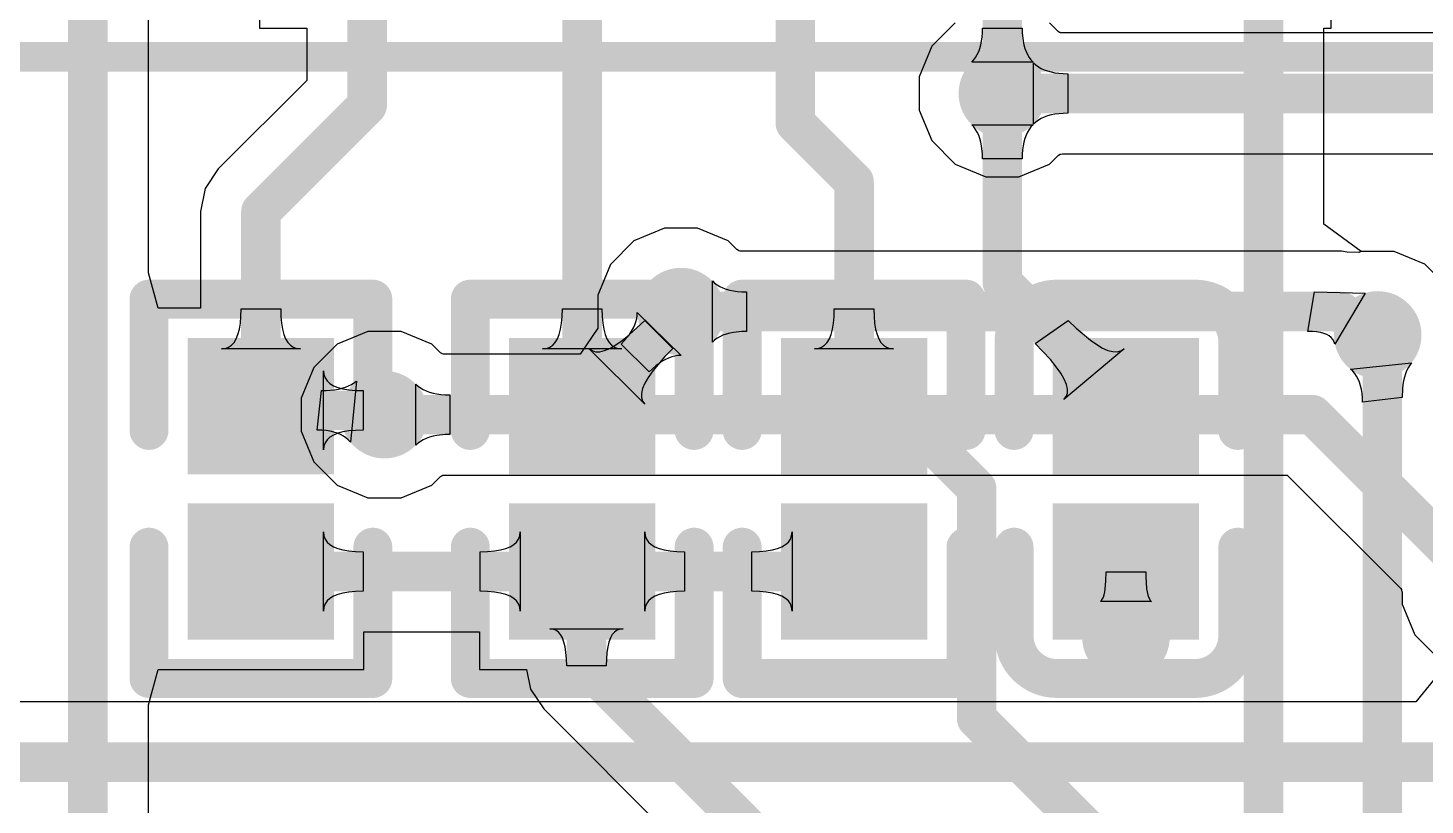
# Model space of a CAD drawing. Header units: millimetres. Extents: x -27 to 79, y -14 to 66.
# Drawn here: x 52.73 to 59.9, y 27.91 to 31.91 of the extents above; entities that cross this region are included whole.
import ezdxf

# ---------------------------------------------------------------- set-up
doc = ezdxf.new("R2010")
doc.units = ezdxf.units.MM
for name, color, linetype in [('BottomLayer', 5, 'Continuous'), ('TopLayer', 1, 'Continuous'), ('TopOverlay', 2, 'Continuous'), ('TopPaste', 8, 'Continuous'), ('TopSolder', 216, 'Continuous'), ('ViaHoleLayer', 16, 'Continuous')]:
    doc.layers.add(name, color=color, linetype=linetype)

msp = doc.modelspace()

# ---------------------------------------------------------------- hatches: boundary and pattern name
at = {"layer": 'BottomLayer'}
h = msp.add_hatch(color=5, dxfattribs=at)
edge = h.paths.add_edge_path()
edge.add_arc((57.7326506, 31.5706506), 0.22499828, 0, 360)
h = msp.add_hatch(color=5, dxfattribs=at)
edge = h.paths.add_edge_path()
edge.add_arc((56.0816506, 30.44945142), 0.22499828, 0, 360)
h = msp.add_hatch(color=5, dxfattribs=at)
edge = h.paths.add_edge_path()
edge.add_arc((59.66132339999999, 30.32956088), 0.22499828, 0, 360)
h = msp.add_hatch(color=5, dxfattribs=at)
edge = h.paths.add_edge_path()
edge.add_arc((54.5576506, 29.9196506), 0.22499828, 0, 360)
h = msp.add_hatch(color=5, dxfattribs=at)
edge = h.paths.add_edge_path()
edge.add_arc((58.3676506, 28.7766506), 0.22499828, 0, 360)
at = {"layer": 'TopLayer'}
h = msp.add_hatch(color=1, dxfattribs=at)
edge = h.paths.add_edge_path()
edge.add_arc((57.7326506, 31.5706506), 0.22499828, 0, 360)
h = msp.add_hatch(color=1, dxfattribs=at)
edge = h.paths.add_edge_path()
edge.add_arc((56.0816506, 30.44945142), 0.22499828, 0, 360)
h = msp.add_hatch(color=1, dxfattribs=at)
edge = h.paths.add_edge_path()
edge.add_arc((59.66132339999999, 30.32956088), 0.22499828, 0, 360)
for points in [[(53.59764743999999, 29.66365416), (53.59764743999999, 30.26365296), (54.24764868, 30.26365296), (54.24764868, 29.66365416)], [(55.24864744, 29.66365416), (55.24864744, 30.26365296), (55.89864867999999, 30.26365296), (55.89864867999999, 29.66365416)], [(56.64564744, 29.66365416), (56.64564744, 30.26365296), (57.29564868, 30.26365296), (57.29564868, 29.66365416)], [(58.69265375999999, 30.26364788), (58.69265375999999, 29.66364908), (58.04265252, 29.66364908), (58.04265252, 30.26364788)], [(53.59764743999999, 28.81365332), (53.59764743999999, 29.41365212), (54.24764868, 29.41365212), (54.24764868, 28.81365332)], [(55.24864744, 28.81365332), (55.24864744, 29.41365212), (55.89864867999999, 29.41365212), (55.89864867999999, 28.81365332)], [(56.64564744, 28.81365332), (56.64564744, 29.41365212), (57.29564868, 29.41365212), (57.29564868, 28.81365332)], [(58.69265375999999, 29.41364704), (58.69265375999999, 28.81364824), (58.04265252, 28.81364824), (58.04265252, 29.41364704)]]:
    msp.add_hatch(color=1, dxfattribs=at).paths.add_polyline_path(points)
h = msp.add_hatch(color=1, dxfattribs=at)
edge = h.paths.add_edge_path()
edge.add_arc((54.5576506, 29.9196506), 0.22499828, 0, 360)
h = msp.add_hatch(color=1, dxfattribs=at)
edge = h.paths.add_edge_path()
edge.add_arc((58.3676506, 28.7766506), 0.22499828, 0, 360)
at = {"layer": 'TopPaste'}
for points in [[(53.59764743999999, 29.66365416), (53.59764743999999, 30.26365296), (54.24764868, 30.26365296), (54.24764868, 29.66365416)], [(55.24864744, 29.66365416), (55.24864744, 30.26365296), (55.89864867999999, 30.26365296), (55.89864867999999, 29.66365416)], [(56.64564744, 29.66365416), (56.64564744, 30.26365296), (57.29564868, 30.26365296), (57.29564868, 29.66365416)], [(58.69265375999999, 30.26364788), (58.69265375999999, 29.66364908), (58.04265252, 29.66364908), (58.04265252, 30.26364788)], [(53.59764743999999, 28.81365332), (53.59764743999999, 29.41365212), (54.24764868, 29.41365212), (54.24764868, 28.81365332)], [(55.24864744, 28.81365332), (55.24864744, 29.41365212), (55.89864867999999, 29.41365212), (55.89864867999999, 28.81365332)], [(56.64564744, 28.81365332), (56.64564744, 29.41365212), (57.29564868, 29.41365212), (57.29564868, 28.81365332)], [(58.69265375999999, 29.41364704), (58.69265375999999, 28.81364824), (58.04265252, 28.81364824), (58.04265252, 29.41364704)]]:
    msp.add_hatch(color=8, dxfattribs=at).paths.add_polyline_path(points)
at = {"layer": 'TopSolder'}
for points in [[(53.54684744, 29.61285416), (53.54684744, 30.31445296), (54.29844868, 30.31445296), (54.29844868, 29.61285416)], [(55.19784744, 29.61285416), (55.19784744, 30.31445296), (55.94944868, 30.31445296), (55.94944868, 29.61285416)], [(56.59484744, 29.61285416), (56.59484744, 30.31445296), (57.34644867999999, 30.31445296), (57.34644867999999, 29.61285416)], [(58.74345376, 30.31444788), (58.74345376, 29.61284908), (57.99185251999999, 29.61284908), (57.99185251999999, 30.31444788)], [(53.54684744, 28.76285332), (53.54684744, 29.46445212), (54.29844868, 29.46445212), (54.29844868, 28.76285332)], [(55.19784744, 28.76285332), (55.19784744, 29.46445212), (55.94944868, 29.46445212), (55.94944868, 28.76285332)], [(56.59484744, 28.76285332), (56.59484744, 29.46445212), (57.34644867999999, 29.46445212), (57.34644867999999, 28.76285332)], [(58.74345376, 29.46444704), (58.74345376, 28.76284824), (57.99185251999999, 28.76284824), (57.99185251999999, 29.46444704)]]:
    msp.add_hatch(color=216, dxfattribs=at).paths.add_polyline_path(points)
at = {"layer": 'ViaHoleLayer'}
h = msp.add_hatch(color=16, dxfattribs=at)
edge = h.paths.add_edge_path()
edge.add_arc((57.7326506, 31.5706506), 0.0999998, 0, 360)
h = msp.add_hatch(color=16, dxfattribs=at)
edge = h.paths.add_edge_path()
edge.add_arc((56.0816506, 30.44945142), 0.0999998, 0, 360)
h = msp.add_hatch(color=16, dxfattribs=at)
edge = h.paths.add_edge_path()
edge.add_arc((59.66132339999999, 30.32956088), 0.0999998, 0, 360)
h = msp.add_hatch(color=16, dxfattribs=at)
edge = h.paths.add_edge_path()
edge.add_arc((54.5576506, 29.9196506), 0.0999998, 0, 360)
h = msp.add_hatch(color=16, dxfattribs=at)
edge = h.paths.add_edge_path()
edge.add_arc((58.3676506, 28.7766506), 0.0999998, 0, 360)

# ---------------------------------------------------------------- linework, layer by layer
at = {"layer": 'BottomLayer'}
for p, q in [((57.49009584, 31.93365978), (57.36964141999999, 31.81320536)), ((58.01966551999999, 31.88919962), (57.97520536, 31.93365978)), ((58.0269604, 31.88478002), (58.01966551999999, 31.88919962)), ((58.02767413999999, 31.88444728), (58.0269604, 31.88478002)), ((58.02843106, 31.88389102), (58.02767413999999, 31.88444728)), ((58.0296274, 31.88316712), (58.02843106, 31.88389102)), ((58.03077548, 31.88284708), (58.0296274, 31.88316712)), ((58.03640411999999, 31.88171678), (58.03077548, 31.88284708)), ((58.03859614, 31.88142214), (58.03640411999999, 31.88171678)), ((62.6094506, 31.88142214), (58.03859614, 31.88142214)), ((57.36964141999999, 31.81320536), (57.30445232, 31.65582441999999)), ((57.89333353999999, 31.41315028), (57.89333353999999, 31.72815092)), ((57.89333353999999, 31.72815092), (57.90494641999999, 31.71752864)), ((57.90494641999999, 31.71752864), (57.91786994, 31.7080265)), ((57.91786994, 31.7080265), (57.93210156, 31.69964196)), ((57.93210156, 31.69964196), (57.94764382, 31.69237502)), ((57.94764382, 31.69237502), (57.96449671999999, 31.68622568)), ((57.96449671999999, 31.68622568), (57.98265772, 31.68119394)), ((57.98265772, 31.68119394), (58.0021319, 31.67728234)), ((58.0021319, 31.67728234), (58.02291163999999, 31.6744858)), ((58.02291163999999, 31.6744858), (58.04500456, 31.6728094)), ((58.04500456, 31.6728094), (58.06840558, 31.6722506)), ((58.06840558, 31.6722506), (58.06840558, 31.4690506)), ((57.30445232, 31.65582441999999), (57.30445232, 31.48547678)), ((57.30445232, 31.48547678), (57.36964141999999, 31.32809584)), ((57.94764382, 31.44892618), (57.93210156, 31.44165924)), ((57.96449671999999, 31.45507552), (57.94764382, 31.44892618)), ((57.98265772, 31.46010726), (57.96449671999999, 31.45507552)), ((58.0021319, 31.46401886), (57.98265772, 31.46010726)), ((58.04500456, 31.4684918), (58.0021319, 31.46401886)), ((58.06840558, 31.4690506), (58.04500456, 31.4684918)), ((57.90494641999999, 31.42377256), (57.89333353999999, 31.41315028)), ((57.91786994, 31.4332747), (57.90494641999999, 31.42377256)), ((57.93210156, 31.44165924), (57.91786994, 31.4332747)), ((57.36964141999999, 31.32809584), (57.49009584, 31.20764142)), ((57.97520536, 31.20764142), (58.01966297999999, 31.25209904)), ((58.01966297999999, 31.25209904), (58.02698834, 31.25653642)), ((58.02698834, 31.25653642), (58.02767413999999, 31.25685646)), ((58.02767413999999, 31.25685646), (58.02840311999999, 31.2573924)), ((58.02840311999999, 31.2573924), (58.02962993999999, 31.25813662)), ((58.02962993999999, 31.25813662), (58.03078056, 31.25845412)), ((58.03078056, 31.25845412), (58.0333485, 31.25896974)), ((58.0333485, 31.25896974), (58.0420607, 31.25987906)), ((58.0420607, 31.25987906), (62.36523468, 31.25987906)), ((57.49009584, 31.20764142), (57.64747678, 31.14245232)), ((57.81782442, 31.14245232), (57.97520536, 31.20764142)), ((57.64747678, 31.14245232), (57.81782442, 31.14245232)), ((55.99647677999999, 30.8776497), (55.83909584, 30.8124606)), ((56.16682442, 30.8776497), (55.99647677999999, 30.8776497)), ((56.32420536, 30.8124606), (56.16682442, 30.8776497)), ((55.83909584, 30.8124606), (55.71864141999999, 30.69200618)), ((56.36866551999999, 30.76800044), (56.32420536, 30.8124606)), ((56.3759604, 30.76358084), (56.36866551999999, 30.76800044)), ((56.37667413999999, 30.7632481), (56.3759604, 30.76358084)), ((56.37743105999999, 30.76269184), (56.37667413999999, 30.7632481)), ((56.3786274, 30.76196794), (56.37743105999999, 30.76269184)), ((56.37977547999999, 30.7616479), (56.3786274, 30.76196794)), ((56.38540412, 30.7605176), (56.37977547999999, 30.7616479)), ((56.38759614, 30.76022296), (56.38540412, 30.7605176)), ((59.47464864, 30.76022296), (56.38759614, 30.76022296)), ((59.50406183999999, 30.75437334), (59.47464864, 30.76022296)), ((59.56457226, 30.75296364), (59.50406183999999, 30.75437334)), ((59.57614957999999, 30.75775916), (59.56457226, 30.75296364)), ((59.74649721999999, 30.75775916), (59.57614957999999, 30.75775916)), ((59.90387816, 30.69257006), (59.74649721999999, 30.75775916)), ((55.71864141999999, 30.69200618), (55.65345231999999, 30.53462524)), ((60.02433258, 30.57211564), (59.90387816, 30.69257006)), ((56.24233354, 30.2919511), (56.24233354, 30.60695174)), ((56.24233354, 30.60695174), (56.25394642, 30.59632946)), ((56.25394642, 30.59632946), (56.26686994, 30.58682732)), ((56.26686994, 30.58682732), (56.28110156, 30.57844278)), ((55.65345231999999, 30.53462524), (55.65345231999999, 30.36428014)), ((56.28110156, 30.57844278), (56.29664382, 30.57117584)), ((56.29664382, 30.57117584), (56.31349672, 30.5650265)), ((56.31349672, 30.5650265), (56.33165772, 30.55999476)), ((56.33165772, 30.55999476), (56.35113189999999, 30.55608316)), ((56.35113189999999, 30.55608316), (56.37191163999999, 30.55328662)), ((56.37191163999999, 30.55328662), (56.39400456, 30.55161022)), ((56.39400456, 30.55161022), (56.41740558, 30.55105142)), ((56.41740558, 30.55105142), (56.41740558, 30.34785142)), ((59.30206833999999, 30.34785142), (59.33592654, 30.55105142)), ((59.33592654, 30.55105142), (59.59638321999999, 30.5449859)), ((59.59638321999999, 30.5449859), (59.44143052, 30.28190286)), ((54.47247677999999, 30.34784888), (54.31509584, 30.28265978)), ((54.64282442, 30.34784888), (54.47247677999999, 30.34784888)), ((54.80020536, 30.28265978), (54.64282442, 30.34784888)), ((55.65345231999999, 30.36428014), (55.5640113, 30.23042213999999)), ((56.25394642, 30.30257338), (56.24233354, 30.2919511)), ((56.26686994, 30.31207552), (56.25394642, 30.30257338)), ((56.28110156, 30.32046005999999), (56.26686994, 30.31207552)), ((56.29664382, 30.327727), (56.28110156, 30.32046005999999)), ((56.31349672, 30.33387634), (56.29664382, 30.327727)), ((56.33165772, 30.33890808), (56.31349672, 30.33387634)), ((56.35113189999999, 30.34281968), (56.33165772, 30.33890808)), ((56.39400456, 30.34729262), (56.35113189999999, 30.34281968)), ((56.41740558, 30.34785142), (56.39400456, 30.34729262)), ((59.32597482, 30.34719102), (59.30206833999999, 30.34785142)), ((59.34766388, 30.34521236), (59.32597482, 30.34719102)), ((59.36713805999999, 30.34191544), (59.34766388, 30.34521236)), ((59.38439735999999, 30.33730026), (59.36713805999999, 30.34191544)), ((59.39944178, 30.33136428), (59.38439735999999, 30.33730026)), ((59.41227132, 30.32411004), (59.39944178, 30.33136428)), ((59.42288343999999, 30.315535), (59.41227132, 30.32411004)), ((59.43128068, 30.30564424), (59.42288343999999, 30.315535)), ((59.43746304, 30.29443268), (59.43128068, 30.30564424)), ((54.31509584, 30.28265978), (54.19464141999999, 30.16220536)), ((54.84466551999999, 30.23819962), (54.80020536, 30.28265978)), ((54.8519604, 30.23378002), (54.84466551999999, 30.23819962)), ((54.85267413999999, 30.23344728), (54.8519604, 30.23378002)), ((54.85343105999999, 30.23289102), (54.85267413999999, 30.23344728)), ((54.8546274, 30.23216712), (54.85343105999999, 30.23289102)), ((54.85577547999999, 30.23184708), (54.8546274, 30.23216712)), ((54.86140412, 30.23071678), (54.85577547999999, 30.23184708)), ((54.86359614, 30.23042213999999), (54.86140412, 30.23071678)), ((55.5640113, 30.23042213999999), (54.86359614, 30.23042213999999)), ((59.44143052, 30.28190286), (59.43746304, 30.29443268)), ((54.19464141999999, 30.16220536), (54.12945231999999, 30.00482442)), ((54.71833354, 29.76215028), (54.71833354, 30.07715092)), ((54.71833354, 30.07715092), (54.72994642, 30.06652864)), ((54.72994642, 30.06652864), (54.74286994, 30.0570265)), ((54.74286994, 30.0570265), (54.75710156, 30.04864196)), ((54.75710156, 30.04864196), (54.77264382, 30.04137502)), ((54.77264382, 30.04137502), (54.78949672, 30.03522568)), ((54.78949672, 30.03522568), (54.80765771999999, 30.03019394)), ((54.80765771999999, 30.03019394), (54.8271319, 30.02628234)), ((54.8271319, 30.02628234), (54.84791163999999, 30.0234858)), ((54.84791163999999, 30.0234858), (54.87000456, 30.0218094)), ((54.87000456, 30.0218094), (54.89340557999999, 30.0212506)), ((54.89340557999999, 30.0212506), (54.89340557999999, 29.8180506)), ((54.12945231999999, 30.00482442), (54.12945231999999, 29.83447678)), ((54.12945231999999, 29.83447678), (54.19464141999999, 29.67709584)), ((54.77264382, 29.79792618), (54.75710156, 29.79065924)), ((54.78949672, 29.80407551999999), (54.77264382, 29.79792618)), ((54.80765771999999, 29.80910726), (54.78949672, 29.80407551999999)), ((54.8271319, 29.81301886), (54.80765771999999, 29.80910726)), ((54.87000456, 29.8174918), (54.8271319, 29.81301886)), ((54.89340557999999, 29.8180506), (54.87000456, 29.8174918)), ((54.72994642, 29.77277256), (54.71833354, 29.76215028)), ((54.74286994, 29.78227469999999), (54.72994642, 29.77277256)), ((54.75710156, 29.79065924), (54.74286994, 29.78227469999999)), ((54.19464141999999, 29.67709584), (54.31509584, 29.55664142)), ((54.80020536, 29.55664142), (54.84466298, 29.60109904)), ((54.84466298, 29.60109904), (54.85198834, 29.60553642)), ((54.85198834, 29.60553642), (54.85267413999999, 29.60585646)), ((54.85267413999999, 29.60585646), (54.85340312, 29.6063924)), ((54.85340312, 29.6063924), (54.85462994, 29.60713662)), ((54.85462994, 29.60713662), (54.85578055999999, 29.60745412)), ((54.85578055999999, 29.60745412), (54.8583485, 29.60796974)), ((54.8583485, 29.60796974), (54.8670607, 29.60887906)), ((54.8670607, 29.60887906), (59.1969479, 29.60887906)), ((59.1969479, 29.60887906), (59.7785825, 29.02724446)), ((54.31509584, 29.55664142), (54.47247677999999, 29.49145232)), ((54.64282442, 29.49145232), (54.80020536, 29.55664142)), ((54.47247677999999, 29.49145232), (54.64282442, 29.49145232)), ((59.7785825, 29.02724446), (59.77993885999999, 29.02546646)), ((59.77993885999999, 29.02546646), (59.78310624, 29.02070396)), ((59.78310624, 29.02070396), (59.78369298, 29.01966764)), ((59.78369298, 29.01966764), (59.78403587999999, 29.01827826)), ((59.78403587999999, 29.01827826), (59.78417049999999, 29.0173918)), ((59.78417049999999, 29.0173918), (59.78442704, 29.01668314)), ((59.78442704, 29.01668314), (59.78647427999999, 29.00835194)), ((59.78647427999999, 29.00835194), (59.78647427999999, 28.94547678)), ((59.78647427999999, 28.94547678), (59.85166337999999, 28.78809584)), ((59.85166337999999, 28.78809584), (59.97211525999999, 28.66764396)), ((59.98537152, 28.60161412), (59.85659859999999, 28.44442368)), ((59.85659859999999, 28.44442368), (48.70765214, 28.44442368))]:
    msp.add_line(p, q, dxfattribs=at)
at = {"layer": 'BottomLayer', "const_width": 0.2032}
for points in [[(57.7326506, 31.5706506), (62.6094506, 31.5706506)], [(56.0816506, 30.44945142), (59.47464864, 30.44945142)], [(59.47464864, 30.44945142), (59.59453918000001, 30.32956088)], [(59.59453918000001, 30.32956088), (59.66132339999999, 30.32956088)], [(54.5576506, 29.9196506), (59.32567255999999, 29.9196506)], [(59.32567255999999, 29.9196506), (60.21467256, 29.0306506)], [(48.70765214, 28.13365214), (60.14565059999999, 28.13365214)]]:
    msp.add_lwpolyline(points, dxfattribs=at)
at = {"layer": 'BottomLayer', "const_width": 0.1016}
for points in [[(57.68185059999999, 31.5706506, 1), (57.78345059999999, 31.5706506, 1)], [(56.03085059999999, 30.44945142, 1), (56.13245059999999, 30.44945142, 1)], [(59.42384864, 30.44945142, 1), (59.52544863999999, 30.44945142, 1)], [(59.42384864, 30.44945142, 1), (59.52544863999999, 30.44945142, 1)], [(59.54373918, 30.32956088, 1), (59.64533917999999, 30.32956088, 1)], [(59.54373918, 30.32956088, 1), (59.64533917999999, 30.32956088, 1)], [(59.6105234, 30.32956088, 1), (59.7121234, 30.32956088, 1)], [(54.50685059999999, 29.9196506, 1), (54.60845059999999, 29.9196506, 1)], [(59.27487256, 29.9196506, 1), (59.37647256, 29.9196506, 1)], [(59.27487256, 29.9196506, 1), (59.37647256, 29.9196506, 1)]]:
    msp.add_lwpolyline(points, format="xyb", close=True, dxfattribs=at)
at = {"layer": 'TopLayer'}
for p, q in [((53.91545223999999, 34.11184948), (53.91545223999999, 31.90545308)), ((53.34442213999999, 30.64933418), (53.34442213999999, 32.5866506)), ((59.42184965999999, 31.90545308), (59.42184965999999, 32.10542474)), ((53.91545223999999, 31.90545308), (54.15788, 31.90545308)), ((54.15788, 31.90545308), (54.15788, 31.63811046)), ((57.6288154, 31.86091164), (57.6304918, 31.88300456)), ((57.6304918, 31.88300456), (57.63105059999999, 31.90640558)), ((57.63105059999999, 31.90640558), (57.8342506, 31.90640558)), ((57.8342506, 31.90640558), (57.8348094, 31.88300456)), ((57.8348094, 31.88300456), (57.83928234, 31.8401319)), ((59.38502473999999, 30.89853612), (59.38502473999999, 31.90545308)), ((59.38502473999999, 31.90545308), (59.42184965999999, 31.90545308)), ((57.61707551999999, 31.80249672), (57.62210725999999, 31.82065772)), ((57.62210725999999, 31.82065772), (57.62601885999999, 31.8401319)), ((57.62601885999999, 31.8401319), (57.6288154, 31.86091164)), ((57.83928234, 31.8401319), (57.84319393999999, 31.82065772)), ((57.84319393999999, 31.82065772), (57.84822568, 31.80249672)), ((57.57515028, 31.73133353999999), (57.58577256, 31.74294642)), ((57.58577256, 31.74294642), (57.5952747, 31.75586994)), ((57.5952747, 31.75586994), (57.60365924, 31.77010156)), ((57.60365924, 31.77010156), (57.61092617999999, 31.78564382)), ((57.61092617999999, 31.78564382), (57.61707551999999, 31.80249672)), ((57.84822568, 31.80249672), (57.85437502, 31.78564382)), ((57.85437502, 31.78564382), (57.86164195999999, 31.77010156)), ((57.86164195999999, 31.77010156), (57.8700265, 31.75586994)), ((57.8700265, 31.75586994), (57.87952864, 31.74294642)), ((57.87952864, 31.74294642), (57.89015091999999, 31.73133353999999)), ((57.89015091999999, 31.73133353999999), (57.57515028, 31.73133353999999)), ((54.15788, 31.63811046), (53.70289995999999, 31.18313041999999)), ((57.58577256, 31.39835478), (57.57515028, 31.40996766)), ((57.57515028, 31.40996766), (57.89015091999999, 31.40996766)), ((57.5952747, 31.38543126), (57.58577256, 31.39835478)), ((57.60365924, 31.37119964), (57.5952747, 31.38543126)), ((57.8700265, 31.38543126), (57.86164195999999, 31.37119964)), ((57.87952864, 31.39835478), (57.8700265, 31.38543126)), ((57.89015091999999, 31.40996766), (57.87952864, 31.39835478)), ((57.61092617999999, 31.35565738), (57.60365924, 31.37119964)), ((57.61707551999999, 31.33880448), (57.61092617999999, 31.35565738)), ((57.62210725999999, 31.32064348), (57.61707551999999, 31.33880448)), ((57.62601885999999, 31.3011693), (57.62210725999999, 31.32064348)), ((57.6304918, 31.25829664), (57.62601885999999, 31.3011693)), ((57.83928234, 31.3011693), (57.83648579999999, 31.28038956)), ((57.84319393999999, 31.32064348), (57.83928234, 31.3011693)), ((57.84822568, 31.33880448), (57.84319393999999, 31.32064348)), ((57.85437502, 31.35565738), (57.84822568, 31.33880448)), ((57.86164195999999, 31.37119964), (57.85437502, 31.35565738)), ((57.63105059999999, 31.23489562), (57.6304918, 31.25829664)), ((57.8342506, 31.23489562), (57.63105059999999, 31.23489562)), ((57.8348094, 31.25829664), (57.8342506, 31.23489562)), ((57.83648579999999, 31.28038956), (57.8348094, 31.25829664)), ((53.70289995999999, 31.18313041999999), (53.63553154, 31.0823102)), ((53.63553154, 31.0823102), (53.61187652, 30.96338232)), ((53.61187652, 30.96338232), (53.61187652, 30.46685296)), ((59.57615212, 30.75775916), (59.38502473999999, 30.89853612)), ((59.74649721999999, 30.75775916), (59.57615212, 30.75775916)), ((59.90387816, 30.69257006), (59.74649721999999, 30.75775916)), ((60.02433258, 30.57211564), (59.90387816, 30.69257006)), ((53.39444998, 30.46685296), (53.34442213999999, 30.64933418)), ((53.61187652, 30.46685296), (53.39444998, 30.46685296)), ((53.82003206, 30.42461784), (53.82104806, 30.46380496)), ((53.82104806, 30.46380496), (54.02424805999999, 30.46380496)), ((54.02424805999999, 30.46380496), (54.02526406, 30.42461784)), ((55.47103206, 30.42461784), (55.47204805999999, 30.46380496)), ((55.47204805999999, 30.46380496), (55.67524805999999, 30.46380496)), ((55.67524805999999, 30.46380496), (55.67626406, 30.42461784)), ((55.85611892, 30.42948194), (55.85669042, 30.44522486)), ((55.85669042, 30.44522486), (56.08137881999999, 30.22445314)), ((56.86803206, 30.42461784), (56.86904806, 30.46380496)), ((56.86904806, 30.46380496), (57.07224805999999, 30.46380496)), ((57.07224805999999, 30.46380496), (57.07326405999999, 30.42461784)), ((53.81190406, 30.35861848), (53.81698406, 30.38955568)), ((53.81698406, 30.38955568), (53.82003206, 30.42461784)), ((54.02526406, 30.42461784), (54.02831206, 30.38955568)), ((54.02831206, 30.38955568), (54.03339206, 30.35861848)), ((55.46290406, 30.35861848), (55.46798406, 30.38955568)), ((55.46798406, 30.38955568), (55.47103206, 30.42461784)), ((55.67626406, 30.42461784), (55.67931205999999, 30.38955568)), ((55.67931205999999, 30.38955568), (55.68439205999999, 30.35861848)), ((55.81513855999999, 30.32957358), (55.89560067999999, 30.40429022)), ((55.83652789999999, 30.36517676), (55.84402344, 30.38145562)), ((55.84402344, 30.38145562), (55.8497867, 30.39759732)), ((55.8497867, 30.39759732), (55.85381768, 30.41360693999999)), ((55.85381768, 30.41360693999999), (55.85611892, 30.42948194)), ((55.89560067999999, 30.40429022), (56.03928593999999, 30.26060496)), ((56.85990405999999, 30.35861848), (56.86498405999999, 30.38955568)), ((56.86498405999999, 30.38955568), (56.86803206, 30.42461784)), ((57.07326405999999, 30.42461784), (57.07631206, 30.38955568)), ((57.07631206, 30.38955568), (57.08139206, 30.35861848)), ((57.90201526, 30.2856011), (58.07070174, 30.40428514)), ((58.07070174, 30.40428514), (58.11153224, 30.3648618)), ((53.78447206, 30.29055664), (53.79564806, 30.30911896)), ((53.79564806, 30.30911896), (53.80479206, 30.33180624)), ((53.80479206, 30.33180624), (53.81190406, 30.35861848)), ((54.03339206, 30.35861848), (54.04050406, 30.33180624)), ((54.04050406, 30.33180624), (54.04964806, 30.30911896)), ((54.04964806, 30.30911896), (54.06082405999999, 30.29055664)), ((55.43547206, 30.29055664), (55.44664805999999, 30.30911896)), ((55.44664805999999, 30.30911896), (55.45579206, 30.33180624)), ((55.45579206, 30.33180624), (55.46290406, 30.35861848)), ((55.68439205999999, 30.35861848), (55.69150406, 30.33180624)), ((55.69150406, 30.33180624), (55.70064806, 30.30911896)), ((55.70064806, 30.30911896), (55.71182406, 30.29055664)), ((55.74616993999999, 30.27784648), (55.77921534, 30.30083602)), ((55.77309394, 30.28178348), (55.78924326, 30.29873036)), ((55.77921534, 30.30083602), (55.81513855999999, 30.32957358)), ((55.78924326, 30.29873036), (55.8036603, 30.31554262)), ((55.8036603, 30.31554262), (55.81634759999999, 30.33222026)), ((55.81634759999999, 30.33222026), (55.82730262, 30.34876582)), ((55.82730262, 30.34876582), (55.83652789999999, 30.36517676)), ((56.83247205999999, 30.29055664), (56.84364806, 30.30911896)), ((56.84364806, 30.30911896), (56.85279206, 30.33180624)), ((56.85279206, 30.33180624), (56.85990405999999, 30.35861848)), ((57.08139206, 30.35861848), (57.08850406, 30.33180624)), ((57.08850406, 30.33180624), (57.09764805999999, 30.30911896)), ((57.09764805999999, 30.30911896), (57.10882406, 30.29055664)), ((58.11153224, 30.3648618), (58.18512874, 30.30251496)), ((58.18512874, 30.30251496), (58.21789728, 30.27959146)), ((53.71944805999999, 30.25755696), (53.73875206, 30.25961944)), ((54.12584806, 30.25755696), (53.71944805999999, 30.25755696)), ((53.73875206, 30.25961944), (53.75602405999999, 30.26580688)), ((53.75602405999999, 30.26580688), (53.77126405999999, 30.27611928)), ((53.77126405999999, 30.27611928), (53.78447206, 30.29055664)), ((54.06082405999999, 30.29055664), (54.07403205999999, 30.27611928)), ((54.07403205999999, 30.27611928), (54.08927206, 30.26580688)), ((54.08927206, 30.26580688), (54.10654406, 30.25961944)), ((54.10654406, 30.25961944), (54.12584806, 30.25755696)), ((55.37044805999999, 30.25755696), (55.38975205999999, 30.25961944)), ((55.77684805999999, 30.25755696), (55.37044805999999, 30.25755696)), ((55.38975205999999, 30.25961944), (55.40702406, 30.26580688)), ((55.40702406, 30.26580688), (55.42226405999999, 30.27611928)), ((55.42226405999999, 30.27611928), (55.43547206, 30.29055664)), ((55.89560067999999, 29.97323698), (55.60823269999999, 30.26060496)), ((55.60823269999999, 30.26060496), (55.62403657999999, 30.24911146)), ((55.62403657999999, 30.24911146), (55.64271573999999, 30.24336344)), ((55.64271573999999, 30.24336344), (55.66427018, 30.24336344)), ((55.66427018, 30.24336344), (55.68869481999999, 30.24911146)), ((55.68869481999999, 30.24911146), (55.71599473999999, 30.26060496)), ((55.71182406, 30.29055664), (55.72503206, 30.27611928)), ((55.71599473999999, 30.26060496), (55.74616993999999, 30.27784648)), ((55.72503206, 30.27611928), (55.74027206, 30.26580688)), ((55.74027206, 30.26580688), (55.75754406, 30.25961944)), ((55.75754406, 30.25961944), (55.77684805999999, 30.25755696)), ((55.91819398, 30.139513), (55.77309394, 30.28178348)), ((56.03928593999999, 30.26060496), (55.99905234, 30.21893626)), ((56.08137881999999, 30.22445314), (56.06567907999999, 30.22362002)), ((56.76744805999999, 30.25755696), (56.78675206, 30.25961944)), ((57.17384806, 30.25755696), (56.76744805999999, 30.25755696)), ((56.78675206, 30.25961944), (56.80402406, 30.26580688)), ((56.80402406, 30.26580688), (56.81926405999999, 30.27611928)), ((56.81926405999999, 30.27611928), (56.83247205999999, 30.29055664)), ((57.10882406, 30.29055664), (57.12203206, 30.27611928)), ((57.12203206, 30.27611928), (57.13727205999999, 30.26580688)), ((57.13727205999999, 30.26580688), (57.15454405999999, 30.25961944)), ((57.15454405999999, 30.25961944), (57.17384806, 30.25755696)), ((57.97932016, 30.20267264), (57.90201526, 30.2856011)), ((58.35806972, 30.25755188), (58.04874852, 29.99823312)), ((58.21789728, 30.27959146), (58.24797596, 30.26216706)), ((58.24797596, 30.26216706), (58.27536985999999, 30.25024429999999)), ((58.27536985999999, 30.25024429999999), (58.30007644, 30.24382064)), ((58.30007644, 30.24382064), (58.3220957, 30.24289862)), ((58.3220957, 30.24289862), (58.3414251, 30.2474757)), ((58.3414251, 30.2474757), (58.35806972, 30.25755188)), ((55.93513069999999, 30.15566994), (55.91819398, 30.139513)), ((55.95193026, 30.17012254), (55.93513069999999, 30.15566994)), ((55.99905234, 30.21893626), (55.93583174, 30.14421961999999)), ((55.9685952, 30.1828708), (55.95193026, 30.17012254)), ((55.9851179, 30.1939198), (55.9685952, 30.1828708)), ((56.00150598, 30.20326446), (55.9851179, 30.1939198)), ((56.0177569, 30.21090732), (56.00150598, 30.20326446)), ((56.03386811999999, 30.21684838), (56.0177569, 30.21090732)), ((56.04984218, 30.2210851), (56.03386811999999, 30.21684838)), ((56.06567907999999, 30.22362002), (56.04984218, 30.2210851)), ((58.00897973999999, 30.1659798), (57.97932016, 30.20267264)), ((58.03264492, 30.13246958), (58.00897973999999, 30.1659798)), ((59.52150655999999, 30.15327726), (59.83477491999999, 30.18624646)), ((59.53324136, 30.14276166), (59.52150655999999, 30.15327726)), ((59.81738608, 30.1603918), (59.81013946, 30.14561154)), ((59.82559789999999, 30.17393508), (59.81738608, 30.1603918)), ((59.83477491999999, 30.18624646), (59.82559789999999, 30.17393508)), ((54.24460068, 29.73845208), (54.24460068, 30.14485208)), ((54.24460068, 30.14485208), (54.24663268, 30.12554807999999)), ((54.24663268, 30.12554807999999), (54.25272868, 30.10827608)), ((54.25272868, 30.10827608), (54.26288868, 30.09303608)), ((54.26288868, 30.09303608), (54.27711267999999, 30.07982808)), ((54.41313984, 30.09210643999999), (54.38233726, 29.7786171)), ((54.38734359999999, 30.07451948), (54.40086148, 30.08282528)), ((54.40086148, 30.08282528), (54.41313984, 30.09210643999999)), ((55.89560067999999, 30.08099902), (55.88410718, 30.0536991)), ((55.9128422, 30.11117422), (55.89560067999999, 30.08099902)), ((55.93583174, 30.14421961999999), (55.9128422, 30.11117422)), ((58.05031569999999, 30.10214198), (58.03264492, 30.13246958)), ((58.06199208, 30.074997), (58.05031569999999, 30.10214198)), ((59.54374171999999, 30.13081096), (59.53324136, 30.14276166)), ((59.55300509999999, 30.11742516), (59.54374171999999, 30.13081096)), ((59.56103658, 30.10260426), (59.55300509999999, 30.11742516)), ((59.56783107999999, 30.08634572), (59.56103658, 30.10260426)), ((59.5733886, 30.06865462), (59.56783107999999, 30.08634572)), ((59.79420096, 30.09386412), (59.79082022, 30.0741461)), ((59.7985469, 30.1123477), (59.79420096, 30.09386412)), ((59.80386058, 30.12959684), (59.7985469, 30.1123477)), ((59.81013946, 30.14561154), (59.80386058, 30.12959684)), ((54.21220044, 29.84005208), (54.23464134, 30.04325208)), ((54.23464134, 30.04325208), (54.25806267999999, 30.04373976)), ((54.25806267999999, 30.04373976), (54.30118933999999, 30.04764882)), ((54.27711267999999, 30.07982808), (54.29540067999999, 30.06865208)), ((54.29540067999999, 30.06865208), (54.31775267999999, 30.05950808)), ((54.30118933999999, 30.04764882), (54.32089465999999, 30.0510702)), ((54.31775267999999, 30.05950808), (54.34416868, 30.05239608)), ((54.32089465999999, 30.0510702), (54.339363, 30.05546694)), ((54.339363, 30.05546694), (54.35659436, 30.06083904)), ((54.34416868, 30.05239608), (54.37464867999999, 30.04731608)), ((54.35659436, 30.06083904), (54.37258874, 30.06719158)), ((54.37258874, 30.06719158), (54.38734359999999, 30.07451948)), ((54.37464867999999, 30.04731608), (54.40919267999999, 30.04426808)), ((54.40919267999999, 30.04426808), (54.44780068, 30.04325208)), ((54.44780068, 30.04325208), (54.44780068, 29.84005208)), ((55.88410718, 30.0536991), (55.87835916, 30.02927446)), ((55.87835916, 30.02927446), (55.87835916, 30.00772002)), ((58.04874852, 29.99823312), (58.06105227999999, 30.01265016)), ((58.06105227999999, 30.01265016), (58.0673591, 30.03024982)), ((58.06767405999999, 30.0510321), (58.06199208, 30.074997)), ((58.0673591, 30.03024982), (58.06767405999999, 30.0510321)), ((59.57771167999999, 30.04952842), (59.5733886, 30.06865462)), ((59.58080031999999, 30.02896458), (59.57771167999999, 30.04952842)), ((59.58265451999999, 30.00696564), (59.58080031999999, 30.02896458)), ((59.78840467999999, 30.0531911), (59.78647174, 30.00757778)), ((59.79082022, 30.0741461), (59.78840467999999, 30.0531911)), ((55.87835916, 30.00772002), (55.88410718, 29.98904086)), ((55.88410718, 29.98904086), (55.89560067999999, 29.97323698)), ((59.58327174, 29.98353414), (59.58265451999999, 30.00696564)), ((59.78647174, 30.00757778), (59.58327174, 29.98353414)), ((54.23563194, 29.8394374), (54.21220044, 29.84005208)), ((54.25763595999999, 29.8375959), (54.23563194, 29.8394374)), ((54.27821504, 29.83452249999999), (54.25763595999999, 29.8375959)), ((54.27711267999999, 29.80347608), (54.26288868, 29.79026808)), ((54.29540067999999, 29.81465208), (54.27711267999999, 29.80347608)), ((54.29736664, 29.83022228), (54.27821504, 29.83452249999999)), ((54.31775267999999, 29.82379608), (54.29540067999999, 29.81465208)), ((54.3150933, 29.8246927), (54.29736664, 29.83022228)), ((54.33139247999999, 29.8179363), (54.3150933, 29.8246927)), ((54.34416868, 29.83090808), (54.31775267999999, 29.82379608)), ((54.34626926, 29.80995054), (54.33139247999999, 29.8179363)), ((54.37464867999999, 29.83598808), (54.34416868, 29.83090808)), ((54.35971856, 29.80073542), (54.34626926, 29.80995054)), ((54.37174037999999, 29.79029093999999), (54.35971856, 29.80073542)), ((54.40919267999999, 29.83903608), (54.37464867999999, 29.83598808)), ((54.44780068, 29.84005208), (54.40919267999999, 29.83903608)), ((54.24663268, 29.75775608), (54.24460068, 29.73845208)), ((54.25272868, 29.77502808), (54.24663268, 29.75775608)), ((54.26288868, 29.79026808), (54.25272868, 29.77502808)), ((54.38233726, 29.7786171), (54.37174037999999, 29.79029093999999)), ((54.24460068, 28.91045272), (54.24460068, 29.31685272)), ((54.24460068, 29.31685272), (54.24663268, 29.29754872)), ((54.24663268, 29.29754872), (54.25272868, 29.28027672)), ((55.24649351999999, 29.28027672), (55.25268096, 29.29754872)), ((55.25268096, 29.29754872), (55.25474344, 29.31685272)), ((55.25474344, 29.31685272), (55.25474344, 28.91045272)), ((55.89560067999999, 28.91045272), (55.89560067999999, 29.31685272)), ((55.89560067999999, 29.31685272), (55.89763268, 29.29754872)), ((55.89763268, 29.29754872), (55.90372867999999, 29.28027672)), ((56.64349352, 29.28027672), (56.64968095999999, 29.29754872)), ((56.64968095999999, 29.29754872), (56.65174344, 29.31685272)), ((56.65174344, 29.31685272), (56.65174344, 28.91045272)), ((54.25272868, 29.28027672), (54.26288868, 29.26503672)), ((54.26288868, 29.26503672), (54.27711267999999, 29.25182872)), ((54.27711267999999, 29.25182872), (54.29540067999999, 29.24065272)), ((54.29540067999999, 29.24065272), (54.31775267999999, 29.23150872)), ((54.31775267999999, 29.23150872), (54.34416868, 29.22439672)), ((54.34416868, 29.22439672), (54.37464867999999, 29.21931672)), ((54.37464867999999, 29.21931672), (54.40919267999999, 29.21626872)), ((55.08768255999999, 29.21626872), (55.12274472, 29.21931672)), ((55.12274472, 29.21931672), (55.15368192, 29.22439672)), ((55.15368192, 29.22439672), (55.18049415999999, 29.23150872)), ((55.18049415999999, 29.23150872), (55.20318143999999, 29.24065272)), ((55.20318143999999, 29.24065272), (55.22174376, 29.25182872)), ((55.22174376, 29.25182872), (55.23618112, 29.26503672)), ((55.23618112, 29.26503672), (55.24649351999999, 29.28027672)), ((55.90372867999999, 29.28027672), (55.91388867999999, 29.26503672)), ((55.91388867999999, 29.26503672), (55.92811268, 29.25182872)), ((55.92811268, 29.25182872), (55.94640068, 29.24065272)), ((55.94640068, 29.24065272), (55.96875268, 29.23150872)), ((55.96875268, 29.23150872), (55.99516867999999, 29.22439672)), ((55.99516867999999, 29.22439672), (56.02564868, 29.21931672)), ((56.02564868, 29.21931672), (56.06019267999999, 29.21626872)), ((56.48468256, 29.21626872), (56.51974471999999, 29.21931672)), ((56.51974471999999, 29.21931672), (56.55068192, 29.22439672)), ((56.55068192, 29.22439672), (56.57749416, 29.23150872)), ((56.57749416, 29.23150872), (56.60018144, 29.24065272)), ((56.60018144, 29.24065272), (56.61874376, 29.25182872)), ((56.61874376, 29.25182872), (56.63318112, 29.26503672)), ((56.63318112, 29.26503672), (56.64349352, 29.28027672)), ((54.40919267999999, 29.21626872), (54.44780068, 29.21525272)), ((54.44780068, 29.21525272), (54.44780068, 29.01205272)), ((55.04849544, 29.21525272), (55.08768255999999, 29.21626872)), ((55.04849544, 29.01205272), (55.04849544, 29.21525272)), ((56.06019267999999, 29.21626872), (56.09880068, 29.21525272)), ((56.09880068, 29.21525272), (56.09880068, 29.01205272)), ((56.44549543999999, 29.21525272), (56.48468256, 29.21626872)), ((56.44549543999999, 29.01205272), (56.44549543999999, 29.21525272)), ((58.26488728, 29.06411001999999), (58.26605059999999, 29.11240558)), ((58.26605059999999, 29.11240558), (58.4692506, 29.11240558)), ((58.4692506, 29.11240558), (58.46954015999999, 29.08714528)), ((58.46954015999999, 29.08714528), (58.47390134, 29.02470446)), ((54.37464867999999, 29.00798872), (54.34416868, 29.00290872)), ((54.40919267999999, 29.01103672), (54.37464867999999, 29.00798872)), ((54.44780068, 29.01205272), (54.40919267999999, 29.01103672)), ((55.08768255999999, 29.01103672), (55.04849544, 29.01205272)), ((55.12274472, 29.00798872), (55.08768255999999, 29.01103672)), ((55.15368192, 29.00290872), (55.12274472, 29.00798872)), ((56.02564868, 29.00798872), (55.99516867999999, 29.00290872)), ((56.06019267999999, 29.01103672), (56.02564868, 29.00798872)), ((56.09880068, 29.01205272), (56.06019267999999, 29.01103672)), ((56.48468256, 29.01103672), (56.44549543999999, 29.01205272)), ((56.51974471999999, 29.00798872), (56.48468256, 29.01103672)), ((56.55068192, 29.00290872), (56.51974471999999, 29.00798872)), ((58.25558834, 28.99418636), (58.2587862, 29.00833416)), ((58.2587862, 29.00833416), (58.26139985999999, 29.02470446)), ((58.26139985999999, 29.02470446), (58.26488728, 29.06411001999999)), ((58.47390134, 29.02470446), (58.476515, 29.00833416)), ((58.476515, 29.00833416), (58.47971286, 28.99418636)), ((54.25272868, 28.94702872), (54.24663268, 28.92975672)), ((54.26288868, 28.96226872), (54.25272868, 28.94702872)), ((54.27711267999999, 28.97547672), (54.26288868, 28.96226872)), ((54.29540067999999, 28.98665272), (54.27711267999999, 28.97547672)), ((54.31775267999999, 28.99579672), (54.29540067999999, 28.98665272)), ((54.34416868, 29.00290872), (54.31775267999999, 28.99579672)), ((55.18049415999999, 28.99579672), (55.15368192, 29.00290872)), ((55.20318143999999, 28.98665272), (55.18049415999999, 28.99579672)), ((55.22174376, 28.97547672), (55.20318143999999, 28.98665272)), ((55.23618112, 28.96226872), (55.22174376, 28.97547672)), ((55.24649351999999, 28.94702872), (55.23618112, 28.96226872)), ((55.25268096, 28.92975672), (55.24649351999999, 28.94702872)), ((55.90372867999999, 28.94702872), (55.89763268, 28.92975672)), ((55.91388867999999, 28.96226872), (55.90372867999999, 28.94702872)), ((55.92811268, 28.97547672), (55.91388867999999, 28.96226872)), ((55.94640068, 28.98665272), (55.92811268, 28.97547672)), ((55.96875268, 28.99579672), (55.94640068, 28.98665272)), ((55.99516867999999, 29.00290872), (55.96875268, 28.99579672)), ((56.57749416, 28.99579672), (56.55068192, 29.00290872)), ((56.60018144, 28.98665272), (56.57749416, 28.99579672)), ((56.61874376, 28.97547672), (56.60018144, 28.98665272)), ((56.63318112, 28.96226872), (56.61874376, 28.97547672)), ((56.64349352, 28.94702872), (56.63318112, 28.96226872)), ((56.64968095999999, 28.92975672), (56.64349352, 28.94702872)), ((58.23699046, 28.95982524), (58.24251242, 28.9650805)), ((58.49831073999999, 28.95982524), (58.23699046, 28.95982524)), ((58.24251242, 28.9650805), (58.24745272, 28.9725608)), ((58.24745272, 28.9725608), (58.25181136, 28.9822636)), ((58.25181136, 28.9822636), (58.25558834, 28.99418636)), ((58.47971286, 28.99418636), (58.48348984, 28.9822636)), ((58.48348984, 28.9822636), (58.48784847999999, 28.9725608)), ((58.48784847999999, 28.9725608), (58.49278877999999, 28.9650805)), ((58.49278877999999, 28.9650805), (58.49831073999999, 28.95982524)), ((54.24663268, 28.92975672), (54.24460068, 28.91045272)), ((55.25474344, 28.91045272), (55.25268096, 28.92975672)), ((55.89763268, 28.92975672), (55.89560067999999, 28.91045272)), ((56.65174344, 28.91045272), (56.64968095999999, 28.92975672)), ((54.45084867999999, 28.61045332), (54.45084867999999, 28.80288118)), ((54.45084867999999, 28.80288118), (55.04544744, 28.80288118)), ((55.04544744, 28.80288118), (55.04544744, 28.61045332)), ((55.42317084, 28.81783162), (55.40659988, 28.81974932)), ((55.40659988, 28.81974932), (55.78423184, 28.81974932)), ((55.43799682, 28.81207598), (55.42317084, 28.81783162)), ((55.45108035999999, 28.8024824), (55.43799682, 28.81207598)), ((55.46241891999999, 28.78905088), (55.45108035999999, 28.8024824)), ((55.47201249999999, 28.77178396), (55.46241891999999, 28.78905088)), ((55.72841279999999, 28.78905088), (55.71881921999999, 28.77178396)), ((55.73975135999999, 28.8024824), (55.72841279999999, 28.78905088)), ((55.75283489999999, 28.81207598), (55.73975135999999, 28.8024824)), ((55.76766087999999, 28.81783162), (55.75283489999999, 28.81207598)), ((55.78423184, 28.81974932), (55.76766087999999, 28.81783162)), ((55.47986109999999, 28.7506791), (55.47201249999999, 28.77178396)), ((55.48596726, 28.7257363), (55.47986109999999, 28.7506791)), ((55.49032844, 28.69695556), (55.48596726, 28.7257363)), ((55.70486445999999, 28.7257363), (55.70050328, 28.69695556)), ((55.71097061999999, 28.7506791), (55.70486445999999, 28.7257363)), ((55.71881921999999, 28.77178396), (55.71097061999999, 28.7506791)), ((55.49294463999999, 28.66433942), (55.49032844, 28.69695556)), ((55.49381586, 28.62788534), (55.49294463999999, 28.66433942)), ((55.69788707999999, 28.66433942), (55.69701586, 28.62788534)), ((55.70050328, 28.69695556), (55.69788707999999, 28.66433942)), ((53.34442213999999, 28.4279721), (53.39444998, 28.61045332)), ((53.39444998, 28.61045332), (54.45084867999999, 28.61045332)), ((55.04544744, 28.61045332), (55.28811141999999, 28.61045332)), ((55.28811141999999, 28.61045332), (55.30829933999999, 28.50895746)), ((55.69701586, 28.62788534), (55.49381586, 28.62788534)), ((55.30829933999999, 28.50895746), (55.37566776, 28.40813724)), ((53.34442213999999, 25.4746506), (53.34442213999999, 28.4279721)), ((55.37566776, 28.40813724), (56.03475203999999, 27.74905296))]:
    msp.add_line(p, q, dxfattribs=at)
at = {"layer": 'TopLayer', "const_width": 0.2032}
for points in [[(54.46865154, 31.5093858), (54.46865154, 33.00865128)], [(55.57364805999999, 29.96365356), (55.57364805999999, 33.0036551)], [(56.66865222, 31.41862652), (56.66865222, 33.00865128)], [(57.7326506, 31.5706506), (57.7326506, 32.97264932)], [(59.07425319999999, 21.28314768), (59.07425319999999, 32.80304844)], [(53.03365059999999, 25.4746506), (53.03365059999999, 32.5866506)], [(57.7326506, 30.59865102), (57.7326506, 31.5706506)], [(53.92264805999999, 30.96338232), (54.46865154, 31.5093858)], [(56.66865222, 31.41862652), (56.97064805999999, 31.11663068)], [(56.97064805999999, 29.96365356), (56.97064805999999, 31.11663068)], [(53.92264805999999, 29.96365356), (53.92264805999999, 30.96338232)], [(57.7326506, 30.59865102), (58.14425252, 30.1870491)], [(55.59864928, 29.96365356), (56.0816506, 30.44665488)], [(56.0816506, 30.44665488), (56.0816506, 30.44945142)], [(59.66132339999999, 30.32956088), (59.68487174, 30.30601254)], [(59.68487174, 21.18665562), (59.68487174, 30.30601254)], [(58.14425252, 30.16204788), (58.14425252, 30.1870491)], [(58.14425252, 30.16204788), (58.34265191999999, 29.96364848)], [(53.92264805999999, 29.96365356), (53.94464953999999, 29.94165208)], [(53.94464953999999, 29.94165208), (54.53564912, 29.94165208)], [(54.53564912, 29.94165208), (54.5576506, 29.9196506)], [(55.57364805999999, 29.96365356), (55.59864928, 29.96365356)], [(56.97064805999999, 29.96365356), (57.16904746, 29.76525416)], [(58.34265191999999, 29.96364848), (58.36765313999999, 29.96364848)], [(57.16904746, 29.76525416), (57.37509734, 29.76525416)], [(57.37509734, 29.76525416), (57.60044868, 29.53990282)], [(57.60044868, 28.35790366), (57.60044868, 29.53990282)], [(53.92264805999999, 29.11365272), (55.57364805999999, 29.11365272)], [(55.57364805999999, 29.11365272), (56.97064805999999, 29.11365272)], [(55.57364805999999, 29.11365272), (55.59541586, 29.09188492)], [(55.59541586, 28.62788534), (55.59541586, 29.09188492)], [(58.3676506, 29.1136451), (58.36765313999999, 29.11364764)], [(58.3676506, 28.7766506), (58.3676506, 29.1136451)], [(55.59541586, 28.62788534), (56.44088026, 27.78242094)], [(57.60044868, 28.35790366), (58.6678532, 27.29049914)]]:
    msp.add_lwpolyline(points, dxfattribs=at)
at = {"layer": 'TopLayer', "const_width": 0.1016}
for points in [[(57.68185059999999, 31.5706506, 1), (57.78345059999999, 31.5706506, 1)], [(57.68185059999999, 31.5706506, 1), (57.78345059999999, 31.5706506, 1)], [(54.41785154, 31.5093858, 1), (54.51945154, 31.5093858, 1)], [(54.41785154, 31.5093858, 1), (54.51945154, 31.5093858, 1)], [(56.61785221999999, 31.41862652, 1), (56.71945221999999, 31.41862652, 1)], [(56.61785221999999, 31.41862652, 1), (56.71945221999999, 31.41862652, 1)], [(56.91984806, 31.11663068, 1), (57.02144806, 31.11663068, 1)], [(56.91984806, 31.11663068, 1), (57.02144806, 31.11663068, 1)], [(53.87184806, 30.96338232, 1), (53.97344806, 30.96338232, 1)], [(53.87184806, 30.96338232, 1), (53.97344806, 30.96338232, 1)], [(57.68185059999999, 30.59865102, 1), (57.78345059999999, 30.59865102, 1)], [(57.68185059999999, 30.59865102, 1), (57.78345059999999, 30.59865102, 1)], [(56.03085059999999, 30.44945142, 1), (56.13245059999999, 30.44945142, 1)], [(56.03085059999999, 30.44665488, 1), (56.13245059999999, 30.44665488, 1)], [(56.03085059999999, 30.44665488, 1), (56.13245059999999, 30.44665488, 1)], [(59.6105234, 30.32956088, 1), (59.7121234, 30.32956088, 1)], [(59.63407174, 30.30601254, 1), (59.73567173999999, 30.30601254, 1)], [(59.63407174, 30.30601254, 1), (59.73567173999999, 30.30601254, 1)], [(58.09345251999999, 30.1870491, 1), (58.19505252, 30.1870491, 1)], [(58.09345251999999, 30.1870491, 1), (58.19505252, 30.1870491, 1)], [(58.09345251999999, 30.16204788, 1), (58.19505252, 30.16204788, 1)], [(58.09345251999999, 30.16204788, 1), (58.19505252, 30.16204788, 1)], [(53.87184806, 29.96365356, 1), (53.97344806, 29.96365356, 1)], [(53.87184806, 29.96365356, 1), (53.97344806, 29.96365356, 1)], [(53.89384954, 29.94165208, 1), (53.99544954, 29.94165208, 1)], [(53.89384954, 29.94165208, 1), (53.99544954, 29.94165208, 1)], [(54.48484911999999, 29.94165208, 1), (54.58644912, 29.94165208, 1)], [(54.48484911999999, 29.94165208, 1), (54.58644912, 29.94165208, 1)], [(54.50685059999999, 29.9196506, 1), (54.60845059999999, 29.9196506, 1)], [(55.52284805999999, 29.96365356, 1), (55.62444806, 29.96365356, 1)], [(55.52284805999999, 29.96365356, 1), (55.62444806, 29.96365356, 1)], [(55.54784927999999, 29.96365356, 1), (55.64944927999999, 29.96365356, 1)], [(55.54784927999999, 29.96365356, 1), (55.64944927999999, 29.96365356, 1)], [(56.91984806, 29.96365356, 1), (57.02144806, 29.96365356, 1)], [(56.91984806, 29.96365356, 1), (57.02144806, 29.96365356, 1)], [(58.29185192, 29.96364848, 1), (58.39345192, 29.96364848, 1)], [(58.29185192, 29.96364848, 1), (58.39345192, 29.96364848, 1)], [(58.31685314, 29.96364848, 1), (58.41845314, 29.96364848, 1)], [(57.11824746, 29.76525416, 1), (57.21984746, 29.76525416, 1)], [(57.11824746, 29.76525416, 1), (57.21984746, 29.76525416, 1)], [(57.32429734, 29.76525416, 1), (57.42589734, 29.76525416, 1)], [(57.32429734, 29.76525416, 1), (57.42589734, 29.76525416, 1)], [(57.54964867999999, 29.53990282, 1), (57.65124867999999, 29.53990282, 1)], [(57.54964867999999, 29.53990282, 1), (57.65124867999999, 29.53990282, 1)], [(53.87184806, 29.11365272, 1), (53.97344806, 29.11365272, 1)], [(55.52284805999999, 29.11365272, 1), (55.62444806, 29.11365272, 1)], [(55.52284805999999, 29.11365272, 1), (55.62444806, 29.11365272, 1)], [(55.52284805999999, 29.11365272, 1), (55.62444806, 29.11365272, 1)], [(55.54461585999999, 29.09188492, 1), (55.64621585999999, 29.09188492, 1)], [(55.54461585999999, 29.09188492, 1), (55.64621585999999, 29.09188492, 1)], [(56.91984806, 29.11365272, 1), (57.02144806, 29.11365272, 1)], [(58.3168506, 29.1136451, 1), (58.4184506, 29.1136451, 1)], [(58.3168506, 29.1136451, 1), (58.4184506, 29.1136451, 1)], [(58.31685314, 29.11364764, 1), (58.41845314, 29.11364764, 1)], [(58.3168506, 28.7766506, 1), (58.4184506, 28.7766506, 1)], [(55.54461585999999, 28.62788534, 1), (55.64621585999999, 28.62788534, 1)], [(55.54461585999999, 28.62788534, 1), (55.64621585999999, 28.62788534, 1)], [(57.54964867999999, 28.35790366, 1), (57.65124867999999, 28.35790366, 1)], [(57.54964867999999, 28.35790366, 1), (57.65124867999999, 28.35790366, 1)]]:
    msp.add_lwpolyline(points, format="xyb", close=True, dxfattribs=at)
at = {"layer": 'TopOverlay'}
for points, const_width in [([(48.59365185999999, 31.75865124), (64.89365228, 31.75865124)], 0.1524), ([(53.34765048, 29.83865), (53.34765048, 30.51364992)], 0.1999996), ([(53.34765048, 30.51364992), (54.49765072, 30.51364992)], 0.1999996), ([(54.49765072, 29.83865), (54.49765072, 30.51364992)], 0.1999996), ([(54.99865047999999, 29.83865), (54.99865047999999, 30.51364992)], 0.1999996), ([(54.99865047999999, 30.51364992), (56.14865072, 30.51364992)], 0.1999996), ([(56.14865072, 29.83865), (56.14865072, 30.51364992)], 0.1999996), ([(56.39565048, 29.83865), (56.39565048, 30.51364992)], 0.1999996), ([(56.39565048, 30.51364992), (57.54565071999999, 30.51364992)], 0.1999996), ([(57.54565071999999, 29.83865), (57.54565071999999, 30.51364992)], 0.1999996), ([(58.01265257999999, 30.51364484), (58.72265116, 30.51364484)], 0.1999996), ([(57.79265302, 29.83864492), (57.79265302, 30.28864656)], 0.1999996), ([(58.94265072, 29.83864746), (58.94265072, 30.2886491)], 0.1999996), ([(53.34765048, 28.56365128), (53.34765048, 29.2386512)], 0.1999996), ([(54.49765072, 28.56365128), (54.49765072, 29.2386512)], 0.1999996), ([(54.99865047999999, 28.56365128), (54.99865047999999, 29.2386512)], 0.1999996), ([(56.14865072, 28.56365128), (56.14865072, 29.2386512)], 0.1999996), ([(56.39565048, 28.56365128), (56.39565048, 29.2386512)], 0.1999996), ([(57.54565071999999, 28.56365128), (57.54565071999999, 29.2386512)], 0.1999996), ([(57.79265047999999, 28.78864702), (57.79265047999999, 29.23864866)], 0.1999996), ([(58.94264818, 28.78864956), (58.94264818, 29.2386512)], 0.1999996), ([(53.34765048, 28.56365128), (54.49765072, 28.56365128)], 0.1999996), ([(54.99865047999999, 28.56365128), (56.14865072, 28.56365128)], 0.1999996), ([(56.39565048, 28.56365128), (57.54565071999999, 28.56365128)], 0.1999996), ([(58.01265004, 28.56365128), (58.72264861999999, 28.56365128)], 0.1999996)]:
    msp.add_lwpolyline(points, dxfattribs=dict(at, const_width=const_width))
at = {"layer": 'TopOverlay', "const_width": 0.0999998}
for points in [[(53.29765058, 30.51364992, 1), (53.39765037999999, 30.51364992, 1)], [(53.29765058, 30.51364992, 1), (53.39765037999999, 30.51364992, 1)], [(54.44765081999999, 30.51364992, 1), (54.54765062, 30.51364992, 1)], [(54.44765081999999, 30.51364992, 1), (54.54765062, 30.51364992, 1)], [(54.94865058000001, 30.51364992, 1), (55.04865037999999, 30.51364992, 1)], [(54.94865058000001, 30.51364992, 1), (55.04865037999999, 30.51364992, 1)], [(56.09865082, 30.51364992, 1), (56.19865062, 30.51364992, 1)], [(56.09865082, 30.51364992, 1), (56.19865062, 30.51364992, 1)], [(56.34565058, 30.51364992, 1), (56.44565038, 30.51364992, 1)], [(56.34565058, 30.51364992, 1), (56.44565038, 30.51364992, 1)], [(57.49565081999999, 30.51364992, 1), (57.59565062, 30.51364992, 1)], [(57.49565081999999, 30.51364992, 1), (57.59565062, 30.51364992, 1)], [(57.96265268000001, 30.51364992, 1), (58.06265247999999, 30.51364992, 1)], [(57.96265268000001, 30.51364484, 1), (58.06265247999999, 30.51364484, 1)], [(58.67265125999999, 30.51364992, 1), (58.77265105999999, 30.51364992, 1)], [(58.67265125999999, 30.51364484, 1), (58.77265105999999, 30.51364484, 1)], [(57.74265311999999, 30.29365036, 1), (57.84265292, 30.29365036, 1)], [(57.74265311999999, 30.28864656, 1), (57.84265292, 30.28864656, 1)], [(58.89265082, 30.29365036, 1), (58.99265061999999, 30.29365036, 1)], [(58.89265082, 30.2886491, 1), (58.99265061999999, 30.2886491, 1)], [(53.29765058, 29.83865, 1), (53.39765037999999, 29.83865, 1)], [(54.44765081999999, 29.83865, 1), (54.54765062, 29.83865, 1)], [(54.94865058000001, 29.83865, 1), (55.04865037999999, 29.83865, 1)], [(56.09865082, 29.83865, 1), (56.19865062, 29.83865, 1)], [(56.34565058, 29.83865, 1), (56.44565038, 29.83865, 1)], [(57.49565081999999, 29.83865, 1), (57.59565062, 29.83865, 1)], [(57.74265311999999, 29.83864492, 1), (57.84265292, 29.83864492, 1)], [(58.89265082, 29.83864746, 1), (58.99265061999999, 29.83864746, 1)], [(53.29765058, 29.2386512, 1), (53.39765037999999, 29.2386512, 1)], [(54.44765081999999, 29.2386512, 1), (54.54765062, 29.2386512, 1)], [(54.94865058000001, 29.2386512, 1), (55.04865037999999, 29.2386512, 1)], [(56.09865082, 29.2386512, 1), (56.19865062, 29.2386512, 1)], [(56.34565058, 29.2386512, 1), (56.44565038, 29.2386512, 1)], [(57.49565081999999, 29.2386512, 1), (57.59565062, 29.2386512, 1)], [(57.74265058, 29.23864866, 1), (57.84265038, 29.23864866, 1)], [(58.89264828, 29.2386512, 1), (58.99264808, 29.2386512, 1)], [(57.74265058, 28.78864702, 1), (57.84265038, 28.78864702, 1)], [(57.74265058, 28.78365084, 1), (57.84265038, 28.78365084, 1)], [(58.89264828, 28.78864956, 1), (58.99264808, 28.78864956, 1)], [(58.89264828, 28.78365084, 1), (58.99264808, 28.78365084, 1)], [(53.29765058, 28.56365128, 1), (53.39765037999999, 28.56365128, 1)], [(53.29765058, 28.56365128, 1), (53.39765037999999, 28.56365128, 1)], [(54.44765081999999, 28.56365128, 1), (54.54765062, 28.56365128, 1)], [(54.44765081999999, 28.56365128, 1), (54.54765062, 28.56365128, 1)], [(54.94865058000001, 28.56365128, 1), (55.04865037999999, 28.56365128, 1)], [(54.94865058000001, 28.56365128, 1), (55.04865037999999, 28.56365128, 1)], [(56.09865082, 28.56365128, 1), (56.19865062, 28.56365128, 1)], [(56.09865082, 28.56365128, 1), (56.19865062, 28.56365128, 1)], [(56.34565058, 28.56365128, 1), (56.44565038, 28.56365128, 1)], [(56.34565058, 28.56365128, 1), (56.44565038, 28.56365128, 1)], [(57.49565081999999, 28.56365128, 1), (57.59565062, 28.56365128, 1)], [(57.49565081999999, 28.56365128, 1), (57.59565062, 28.56365128, 1)], [(57.96265013999999, 28.56365128, 1), (58.06264994, 28.56365128, 1)], [(57.96265013999999, 28.56365128, 1), (58.06264994, 28.56365128, 1)], [(58.67264872, 28.56365128, 1), (58.77264852, 28.56365128, 1)], [(58.67264872, 28.56365128, 1), (58.77264852, 28.56365128, 1)]]:
    msp.add_lwpolyline(points, format="xyb", close=True, dxfattribs=at)
at = {"layer": 'TopOverlay', "const_width": 0.1999996}
for points in [[(57.79265302, 30.29365036, -0.4142135623730951), (58.01265257999999, 30.51364992)], [(58.72265116, 30.51364992, -0.4142135623730951), (58.94265072, 30.29365036)], [(58.01265004, 28.56365128, -0.4142135623730951), (57.79265047999999, 28.78365084)], [(58.94264818, 28.78365084, -0.4142135623730951), (58.72264861999999, 28.56365128)]]:
    msp.add_lwpolyline(points, format="xyb", dxfattribs=at)

doc.saveas('drawing.dxf')
